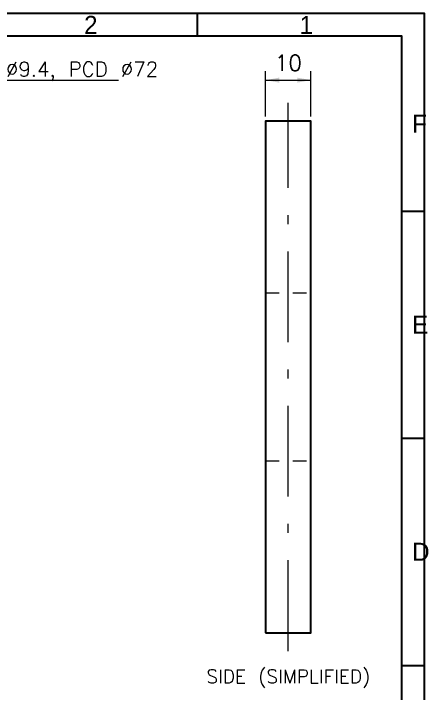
# Model space of a CAD drawing. Header units: millimetres. Extents: x 15 to 416, y 5 to 292.
# Drawn here: x 324.5 to 415.9, y 142.3 to 292 of the extents above; entities that cross this region are included whole.
import ezdxf
from ezdxf.enums import TextEntityAlignment as Align

# ---------------------------------------------------------------- set-up
doc = ezdxf.new("R2010")
doc.units = ezdxf.units.MM
doc.linetypes.add('CENTER', pattern=[34, 20, -6, 2, -6])
doc.linetypes.add('HIDDEN', pattern=[6, 3, -3])
for name, color, linetype, lineweight in [('CENTER', 7, 'CENTER', 18), ('DIM', 7, 'Continuous', 18), ('FORMAT', 7, 'Continuous', 30), ('HIDDEN', 7, 'HIDDEN', 18), ('NOTES', 7, 'Continuous', 18), ('VISIBLE', 7, 'Continuous', 30)]:
    doc.layers.add(name, color=color, linetype=linetype, lineweight=lineweight)
doc.styles.add('SLDTEXTSTYLE0', font='txt.shx')

msp = doc.modelspace()

# ---------------------------------------------------------------- linework, layer by layer
at = {"layer": 'CENTER'}
msp.add_line((385, 151.65), (385, 272.35), dxfattribs=at)
at = {"layer": 'DIM'}
for p, q in [((380, 269.35), (380, 279.35)), ((390, 269.35), (390, 279.35)), ((313.842, 277.35), (347.586, 277.35)), ((380, 277.35), (390, 277.35))]:
    msp.add_line(p, q, dxfattribs=at)
for points in [[(380, 277.35), (383, 276.8), (383, 277.9)], [(390, 277.35), (387, 277.9), (387, 276.8)]]:
    msp.add_solid(points, dxfattribs=at)
at = {"layer": 'FORMAT'}
for p, q in [((365, 287), (365, 292)), ((410, 248.5), (415, 248.5)), ((410, 198.5), (415, 198.5)), ((410, 148.5), (415, 148.5))]:
    msp.add_line(p, q, dxfattribs=at)
for points in [[(15, 5), (415, 5), (415, 292), (15, 292)], [(20, 10), (410, 10), (410, 287), (20, 287)]]:
    msp.add_lwpolyline(points, close=True, dxfattribs=at)
at = {"layer": 'HIDDEN'}
for p, q in [((380, 230.5), (390, 230.5)), ((380, 193.5), (390, 193.5))]:
    msp.add_line(p, q, dxfattribs=at)
at = {"layer": 'VISIBLE'}
msp.add_lwpolyline([(380, 155.65), (390, 155.65), (390, 268.35), (380, 268.35)], close=True, dxfattribs=at)

# ---------------------------------------------------------------- texts
at = {"layer": 'FORMAT', "char_height": 3.97, "attachment_point": 1}
for s, insert in [('2', (340, 291.5)), ('1', (387.5, 291.5)), ('F', (412.3, 269.75)), ('E', (412.3, 225.5)), ('D', (412.3, 175.5))]:
    msp.add_mtext(s, dxfattribs=dict(at, insert=insert))
at = {"layer": 'NOTES', "style": 'SLDTEXTSTYLE0'}
for s, height, p in [('10', 3.5, (385, 278.35)), ('SIDE (SIMPLIFIED)', 3, (385, 143.65))]:
    msp.add_text(s, height=height, dxfattribs=at).set_placement(p, align=Align.BOTTOM_CENTER)
msp.add_text('6x Ø9.4, PCD Ø72', height=3.2, dxfattribs=at).set_placement((314.842, 278.15))

doc.saveas('drawing.dxf')
